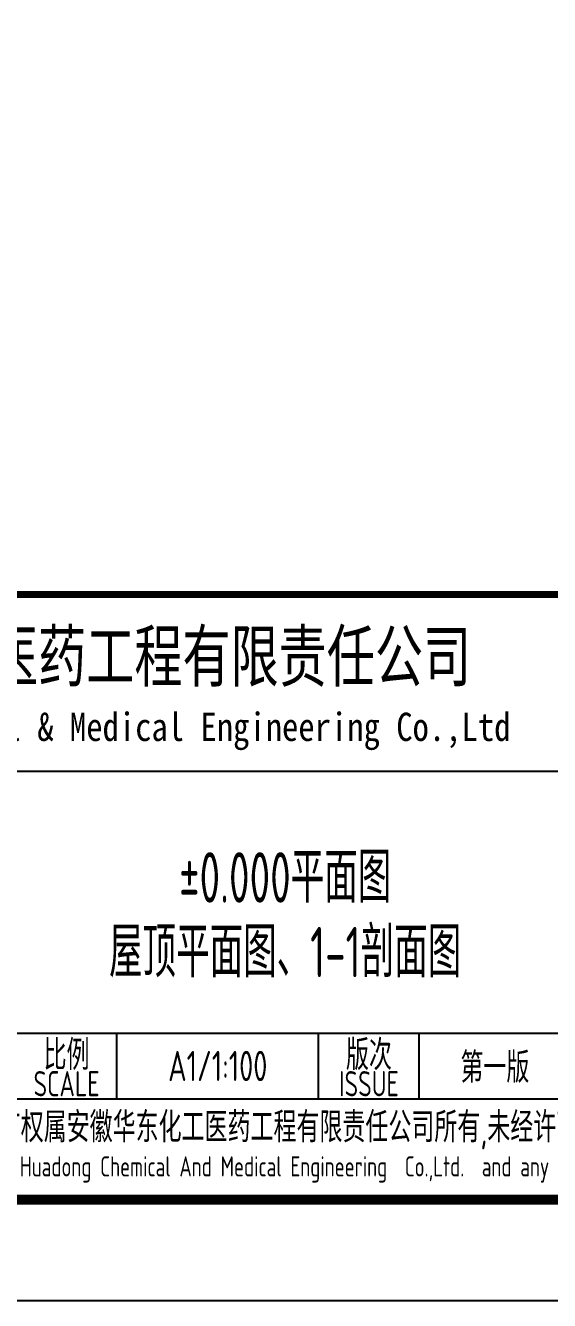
# Model space of a CAD drawing. Extents: x 5025702 to 7068445, y -422737 to 2032183.
# Drawn here: x 5096399 to 5101599, y -422737 to -410095 of the extents above; entities that cross this region are included whole.
import ezdxf
from ezdxf.enums import TextEntityAlignment as Align

# ---------------------------------------------------------------- set-up
doc = ezdxf.new("R2010")
doc.units = 0
doc.header["$LTSCALE"] = 1000
doc.header["$MEASUREMENT"] = 0
doc.layers.get('0').update_dxf_attribs({"linetype": 'CONTINUOUS'})
doc.layers.add('PUB_TITLE', color=4, linetype='CONTINUOUS')
doc.styles.add('AHD', font='sceie.shx', dxfattribs={"width": 0.7, "bigfont": 'sceic.shx'})
doc.styles.add('ECEC_TQ_S', font='')
doc.styles.get('ECEC_TQ_S').set_extended_font_data('SimSun')

msp = doc.modelspace()

# ---------------------------------------------------------------- linework, layer by layer
for p, q in [((5090807.2, -417487.3), (5108807.2, -417487.3)), ((5090807.2, -420087.3), (5108807.2, -420087.3)), ((5097307.2, -420737.3), (5097307.2, -420087.3)), ((5099307.2, -420737.3), (5099307.2, -420087.3)), ((5100307.2, -420737.3), (5100307.2, -420087.3)), ((5090807.2, -420737.3), (5108807.2, -420737.3)), ((5090807.2, -421737.3), (5108807.2, -421737.3))]:
    msp.add_line(p, q)
msp.add_lwpolyline([(5108807.2, -415737.3, 70, 70, 0), (5090807.2, -415737.3, 70, 70, 0), (5090807.2, -421737.3, 0, 0, 0)], format="xyseb")
at = {"layer": 'PUB_TITLE', "color": 4}
msp.add_lwpolyline([(5025707.2, -422737.3), (5109807.2, -422737.3), (5109807.2, -363337.3), (5025707.2, -363337.3)], close=True, dxfattribs=at)
at = {"layer": 'PUB_TITLE', "color": 4, "const_width": 100}
msp.add_lwpolyline([(5028207.2, -421737.3), (5108807.2, -421737.3), (5108807.2, -364337.3), (5028207.2, -364337.3)], close=True, dxfattribs=at)

# ---------------------------------------------------------------- texts
for s, height, style, width, p in [('安徽华东化工医药工程有限责任公司', 500, 'ECEC_TQ_S', 0.7, (5097002.1, -416337.3)), ('安徽华东化工医药工程有限责任公司', 500, 'ECEC_TQ_S', 0.7, (5097002.1, -416337.3)), ('Anhui Huadong Chemical & Medical Engineering Co.,Ltd', 280, 'ECEC_TQ_S', 0.85, (5097002.1, -417087.3)), ('Anhui Huadong Chemical & Medical Engineering Co.,Ltd', 280, 'ECEC_TQ_S', 0.85, (5097002.1, -417087.3)), ('%%P0.000平面图', 500, 'AHD', 0.7, (5098976.1, -418529.7)), ('屋顶平面图、1-1剖面图', 500, 'AHD', 0.7, (5098976.1, -419256)), ('比例', 300, 'AHD', 0.8, (5096807.2, -420287.3)), ('比例', 300, 'AHD', 0.8, (5096807.2, -420287.3)), ('版次', 300, 'AHD', 0.8, (5099807.2, -420287.3)), ('版次', 300, 'AHD', 0.8, (5099807.2, -420287.3)), ('SCALE', 250, 'AHD', 0.8, (5096807.2, -420587.3)), ('SCALE', 250, 'AHD', 0.8, (5096807.2, -420587.3)), ('ISSUE', 250, 'AHD', 0.8, (5099807.2, -420587.3)), ('ISSUE', 250, 'AHD', 0.8, (5099807.2, -420587.3)), ('本文件专有权属安徽华东化工医药工程有限责任公司所有,未经许可不得复制或转让给第三方', 300, 'AHD', 0.8, (5099807.2, -421037.3)), ('本文件专有权属安徽华东化工医药工程有限责任公司所有,未经许可不得复制或转让给第三方', 300, 'AHD', 0.8, (5099807.2, -421037.3)), ('The proprietary right of this document belongs to Anhui Huadong Chemical And Medical Engineering  Co.,Ltd.  and any replication or transfer to the 3rd. side is forbidden without its permission. ', 200, 'AHD', 0.8, (5099807.2, -421437.3)), ('The proprietary right of this document belongs to Anhui Huadong Chemical And Medical Engineering  Co.,Ltd.  and any replication or transfer to the 3rd. side is forbidden without its permission. ', 200, 'AHD', 0.8, (5099807.2, -421437.3))]:
    msp.add_text(s, height=height, dxfattribs=dict(style=style, width=width)).set_placement(p, align=Align.MIDDLE)
at = {"style": 'AHD', "width": 0.8}
for tag, text, p in [('A1/1:100', '1:100', (5098307.2, -420412.3)), ('第一版', '0', (5101057.2, -420412.3))]:
    msp.add_attdef(tag, text=text, height=300, dxfattribs=at).set_placement(p, align=Align.MIDDLE)

doc.saveas('drawing.dxf')
